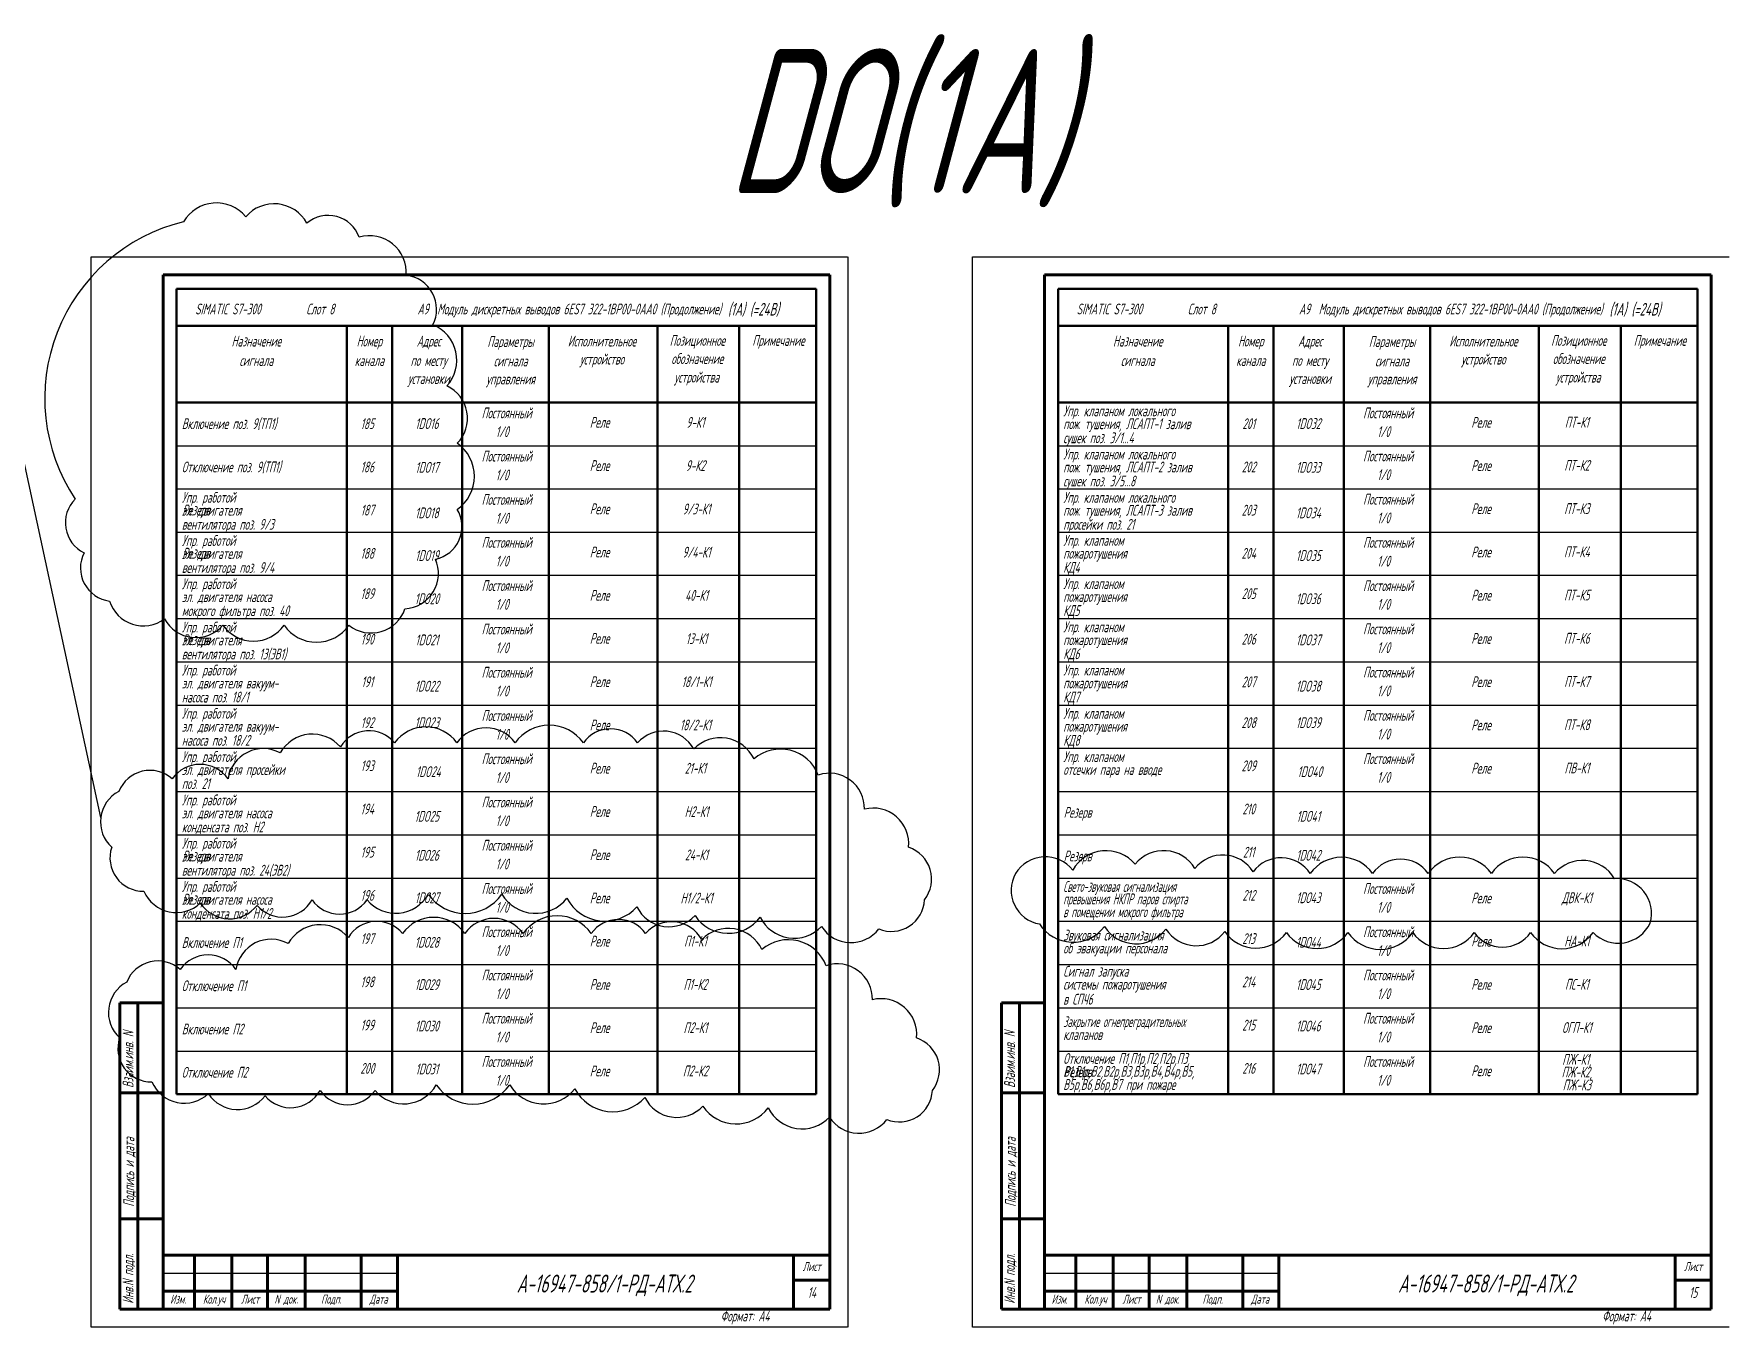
# Model space of a CAD drawing. Header units: millimetres. Extents: x -680 to 9204, y -4430 to 7779.
# Drawn here: x 3919.4 to 4390, y 2890.6 to 3249.4 of the extents above; entities that cross this region are included whole.
import ezdxf
from ezdxf.enums import TextEntityAlignment as Align

# ---------------------------------------------------------------- set-up
doc = ezdxf.new("R2010")
doc.units = ezdxf.units.MM
doc.layers.get('Defpoints').update_dxf_attribs({"color": 33})
for name, color, linetype, lineweight in [('Выноска', 137, 'Continuous', 20), ('Обводка', 6, 'Continuous', 25), ('Текст_КИП', 2, 'Continuous', 25)]:
    doc.layers.add(name, color=color, linetype=linetype, lineweight=lineweight)
doc.styles.add('Simplex', font='simplex.shx', dxfattribs={"width": 0.7, "oblique": 15})

msp = doc.modelspace()

# ---------------------------------------------------------------- linework, layer by layer
at = {"lineweight": 60}
for p, q in [((3955.318, 2895.566), (3955.318, 3182.566)), ((3955.318, 3182.566), (4140.318, 3182.566)), ((4140.318, 3182.566), (4140.318, 2895.566)), ((4199.987, 2895.566), (4199.987, 3182.566)), ((4199.987, 3182.566), (4384.987, 3182.566)), ((4384.987, 3182.566), (4384.987, 2895.566)), ((3943.318, 2895.566), (3943.318, 2980.566)), ((3955.318, 2980.566), (3943.318, 2980.566)), ((3948.318, 2895.566), (3948.318, 2980.566)), ((4187.987, 2895.566), (4187.987, 2980.566)), ((4199.987, 2980.566), (4187.987, 2980.566)), ((4192.987, 2895.566), (4192.987, 2980.566)), ((3955.318, 2955.566), (3943.318, 2955.566)), ((4199.987, 2955.566), (4187.987, 2955.566)), ((3955.318, 2920.566), (3943.318, 2920.566)), ((4199.987, 2920.566), (4187.987, 2920.566)), ((4140.318, 2910.566), (3955.318, 2910.566)), ((3963.993, 2910.566), (3963.993, 2895.566)), ((3974.353, 2910.566), (3974.353, 2895.566)), ((3984.302, 2910.566), (3984.302, 2895.566)), ((3994.754, 2910.566), (3994.754, 2895.566)), ((4010.318, 2910.566), (4010.318, 2895.566)), ((4020.318, 2910.566), (4020.318, 2895.566)), ((4130.318, 2910.566), (4130.318, 2895.566)), ((4384.987, 2910.566), (4199.987, 2910.566)), ((4208.661, 2910.566), (4208.661, 2895.566)), ((4219.022, 2910.566), (4219.022, 2895.566)), ((4228.97, 2910.566), (4228.97, 2895.566)), ((4239.423, 2910.566), (4239.423, 2895.566)), ((4254.987, 2910.566), (4254.987, 2895.566)), ((4264.987, 2910.566), (4264.987, 2895.566)), ((4374.987, 2910.566), (4374.987, 2895.566)), ((4130.318, 2903.566), (4140.318, 2903.566)), ((4374.987, 2903.566), (4384.987, 2903.566)), ((3955.318, 2900.566), (4020.318, 2900.566)), ((4199.987, 2900.566), (4264.987, 2900.566)), ((3955.318, 2895.566), (3943.318, 2895.566)), ((4140.318, 2895.566), (3955.318, 2895.566)), ((4199.987, 2895.566), (4187.987, 2895.566)), ((4384.987, 2895.566), (4199.987, 2895.566))]:
    msp.add_line(p, q, dxfattribs=at)
at = {"layer": 'Defpoints', "color": 2}
msp.add_line((3937.992, 3031.964), (3895.294, 3229.813), dxfattribs=at)
at = {"layer": 'Defpoints'}
for p, q in [((3935.305, 3187.566), (4145.305, 3187.566)), ((3935.305, 2890.566), (3935.305, 3187.566)), ((4145.318, 3187.566), (4145.318, 2890.566)), ((4179.974, 3187.566), (4389.974, 3187.566)), ((4179.974, 2890.566), (4179.974, 3187.566)), ((4145.305, 2890.566), (3935.305, 2890.566)), ((4389.974, 2890.566), (4179.974, 2890.566))]:
    msp.add_line(p, q, dxfattribs=at)
at = {"layer": 'Defpoints', "color": 1}
msp.add_lwpolyline([(3978.259, 3198.666, 0.5205671), (3960.944, 3197.253, 0.5205671), (3960.944, 3197.253, 0.5205671), (3930.907, 3120.269, 0.5205671), (3930.907, 3120.269, 0.5205671), (3933.38, 3105.437, 0.5205671), (3933.38, 3105.437, 0.5205671), (3940.448, 3092.018, 0.5205671), (3940.448, 3092.018, 0.5205671), (3955.643, 3087.074, 0.5205671), (3955.643, 3087.074, 0.5205671), (3971.899, 3085.309, 0.5205671), (3971.899, 3085.309, 0.5205671), (3988.861, 3085.309, 0.5205671), (3988.861, 3085.309, 0.5205671), (4006.883, 3085.309, 0.5205671), (4006.883, 3085.309, 0.5205671), (4022.432, 3089.899, 0.5205671), (4022.432, 3089.899, 0.5205671), (4030.913, 3103.672, 0.5205671), (4030.913, 3103.672, 0.5205671), (4036.92, 3117.444, 0.5205671), (4036.92, 3117.444, 0.5205671), (4036.92, 3135.807, 0.5205671), (4036.92, 3135.807, 0.5205671), (4034.093, 3151.698, 0.5205671), (4034.093, 3151.698, 0.5205671), (4030.206, 3168.649, 0.5205671), (4030.206, 3168.649, 0.5205671), (4022.785, 3182.421, 0.5205671), (4022.785, 3182.421, 0.5205671), (4009.71, 3193.015, 0.5205671), (4009.71, 3193.015, 0.5205671), (3995.222, 3196.9, 0.5205671), (3995.222, 3196.9, 0.5205671)], format="xyb", close=True, dxfattribs=at)
at = {"layer": 'Defpoints', "color": 2}
for points in [[(3973.314, 3042.677, 0.5205671), (3957.83, 3042.677, 0.5205671), (3957.83, 3042.677, 0.5205671), (3943, 3039.19, 0.5205671), (3943, 3039.19, 0.5205671), (3941.038, 3023.717, 0.5205671), (3941.038, 3023.717, 0.5205671), (3949.979, 3011.513, 0.5205671), (3949.979, 3011.513, 0.5205671), (3965.681, 3008.244, 0.5205671), (3965.681, 3008.244, 0.5205671), (3981.383, 3007.59, 0.5205671), (3981.383, 3007.59, 0.5205671), (3996.649, 3009.115, 0.5205671), (3996.649, 3009.115, 0.5205671), (4011.914, 3009.115, 0.5205671), (4011.914, 3009.115, 0.5205671), (4028.925, 3010.641, 0.5205671), (4028.925, 3010.641, 0.5205671), (4049.295, 3010.65, 0.5205671), (4049.295, 3010.65, 0.5205671), (4067.396, 3009.56, 0.5205671), (4067.396, 3009.56, 0.5205671), (4086.805, 3007.163, 0.5205671), (4086.805, 3007.163, 0.5205671), (4102.943, 3004.765, 0.5205671), (4102.943, 3004.765, 0.5205671), (4121.044, 3004.33, 0.5205671), (4121.044, 3004.33, 0.5205671), (4138.054, 3001.714, 0.5205671), (4138.054, 3001.714, 0.5205671), (4153.974, 3001.061, 0.5205671), (4153.974, 3001.061, 0.5205671), (4166.623, 3009.124, 0.5205671), (4166.623, 3009.124, 0.5205671), (4162.229, 3023.696, 0.5205671), (4162.229, 3023.696, 0.5205671), (4149.969, 3034.277, 0.5205671), (4149.969, 3034.277, 0.5205671), (4137.153, 3043.744, 0.5205671), (4137.153, 3043.744, 0.5205671), (4119.32, 3048.199, 0.5205671), (4119.32, 3048.199, 0.5205671), (4102.602, 3050.983, 0.5205671), (4102.602, 3050.983, 0.5205671), (4086.999, 3052.654, 0.5205671), (4086.999, 3052.654, 0.5205671), (4071.953, 3052.654, 0.5205671), (4071.953, 3052.654, 0.5205671), (4053.006, 3052.654, 0.5205671), (4053.006, 3052.654, 0.5205671), (4036.846, 3052.654, 0.5205671), (4036.846, 3052.654, 0.5205671), (4019.571, 3052.654, 0.5205671), (4019.571, 3052.654, 0.5205671), (4004.525, 3051.54, 0.5205671), (4004.525, 3051.54, 0.5205671), (3987.807, 3049.869, 0.5205671), (3987.807, 3049.869, 0.5205671)], [(4207.803, 3017.358, 0.5205671), (4191.916, 3016.411, 0.5205671), (4191.916, 3016.411, 0.5205671), (4198.555, 3002.43, 0.5205671), (4198.555, 3002.43, 0.5205671), (4216.575, 3001.72, 0.5205671), (4216.575, 3001.72, 0.5205671), (4233.648, 3001.009, 0.5205671), (4233.648, 3001.009, 0.5205671), (4250.008, 3000.298, 0.5205671), (4250.008, 3000.298, 0.5205671), (4267.08, 3000.061, 0.5205671), (4267.08, 3000.061, 0.5205671), (4284.152, 3000.061, 0.5205671), (4284.152, 3000.061, 0.5205671), (4302.172, 3000.061, 0.5205671), (4302.172, 3000.061, 0.5205671), (4319.245, 3000.061, 0.5205671), (4319.245, 3000.061, 0.5205671), (4334.894, 3000.061, 0.5205671), (4334.894, 3000.061, 0.5205671), (4352.203, 3000.061, 0.5205671), (4352.203, 3000.061, 0.5205671), (4368.089, 3002.667, 0.5205671), (4368.089, 3002.667, 0.5205671), (4358.131, 3014.989, 0.5205671), (4358.131, 3014.989, 0.5205671), (4341.533, 3016.411, 0.5205671), (4341.533, 3016.411, 0.5205671), (4323.987, 3016.411, 0.5205671), (4323.987, 3016.411, 0.5205671), (4306.441, 3016.411, 0.5205671), (4306.441, 3016.411, 0.5205671), (4291.028, 3016.411, 0.5205671), (4291.028, 3016.411, 0.5205671), (4273.719, 3016.411, 0.5205671), (4273.719, 3016.411, 0.5205671), (4257.833, 3016.885, 0.5205671), (4257.833, 3016.885, 0.5205671), (4241.709, 3017.832, 0.5205671), (4241.709, 3017.832, 0.5205671), (4225.111, 3019.017, 0.5205671), (4225.111, 3019.017, 0.5205671)], [(3975.519, 2989.783, 0.5205671), (3960.035, 2989.783, 0.5205671), (3960.035, 2989.783, 0.5205671), (3945.205, 2986.296, 0.5205671), (3945.205, 2986.296, 0.5205671), (3943.242, 2970.823, 0.5205671), (3943.242, 2970.823, 0.5205671), (3952.184, 2958.619, 0.5205671), (3952.184, 2958.619, 0.5205671), (3967.886, 2955.35, 0.5205671), (3967.886, 2955.35, 0.5205671), (3983.588, 2954.696, 0.5205671), (3983.588, 2954.696, 0.5205671), (3998.853, 2956.222, 0.5205671), (3998.853, 2956.222, 0.5205671), (4014.119, 2956.222, 0.5205671), (4014.119, 2956.222, 0.5205671), (4031.129, 2957.747, 0.5205671), (4031.129, 2957.747, 0.5205671), (4051.5, 2957.756, 0.5205671), (4051.5, 2957.756, 0.5205671), (4069.6, 2956.666, 0.5205671), (4069.6, 2956.666, 0.5205671), (4089.01, 2954.269, 0.5205671), (4089.01, 2954.269, 0.5205671), (4105.148, 2951.872, 0.5205671), (4105.148, 2951.872, 0.5205671), (4123.249, 2951.436, 0.5205671), (4123.249, 2951.436, 0.5205671), (4140.259, 2948.821, 0.5205671), (4140.259, 2948.821, 0.5205671), (4156.179, 2948.167, 0.5205671), (4156.179, 2948.167, 0.5205671), (4168.828, 2956.23, 0.5205671), (4168.828, 2956.23, 0.5205671), (4164.434, 2970.802, 0.5205671), (4164.434, 2970.802, 0.5205671), (4152.174, 2981.383, 0.5205671), (4152.174, 2981.383, 0.5205671), (4139.357, 2990.85, 0.5205671), (4139.357, 2990.85, 0.5205671), (4121.525, 2995.305, 0.5205671), (4121.525, 2995.305, 0.5205671), (4104.807, 2998.089, 0.5205671), (4104.807, 2998.089, 0.5205671), (4089.204, 2999.76, 0.5205671), (4089.204, 2999.76, 0.5205671), (4074.158, 2999.76, 0.5205671), (4074.158, 2999.76, 0.5205671), (4055.211, 2999.76, 0.5205671), (4055.211, 2999.76, 0.5205671), (4039.051, 2999.76, 0.5205671), (4039.051, 2999.76, 0.5205671), (4021.776, 2999.76, 0.5205671), (4021.776, 2999.76, 0.5205671), (4006.73, 2998.646, 0.5205671), (4006.73, 2998.646, 0.5205671), (3990.012, 2996.975, 0.5205671), (3990.012, 2996.975, 0.5205671)]]:
    msp.add_lwpolyline(points, format="xyb", close=True, dxfattribs=at)
at = {"layer": 'Выноска', "color": 1, "lineweight": 50}
for p, q in [((3959.058, 3178.627), (3959.058, 2955.191)), ((3959.058, 3178.627), (4136.579, 3178.627)), ((4136.579, 3178.627), (4136.579, 2955.191)), ((4203.727, 3178.627), (4203.727, 2955.191)), ((4203.727, 3178.627), (4381.248, 3178.627)), ((4381.248, 3178.627), (4381.248, 2955.191)), ((3959.058, 3168.361), (4136.579, 3168.361)), ((4006.268, 3168.361), (4006.268, 2955.191)), ((4018.887, 3168.361), (4018.887, 2955.191)), ((4038.34, 3168.361), (4038.34, 2955.191)), ((4062.337, 3168.361), (4062.337, 2955.191)), ((4092.536, 3168.361), (4092.536, 2955.191)), ((4115.22, 3168.361), (4115.22, 2955.191)), ((4203.727, 3168.361), (4381.248, 3168.361)), ((4250.937, 3168.361), (4250.937, 2955.191)), ((4263.555, 3168.361), (4263.555, 2955.191)), ((4283.008, 3168.361), (4283.008, 2955.191)), ((4307.005, 3168.361), (4307.005, 2955.191)), ((4337.205, 3168.361), (4337.205, 2955.191)), ((4359.889, 3168.361), (4359.889, 2955.191)), ((3959.058, 3147.117), (4136.579, 3147.117)), ((4203.727, 3147.117), (4381.248, 3147.117)), ((3959.058, 2955.191), (4136.579, 2955.191)), ((4203.727, 2955.191), (4381.248, 2955.191))]:
    msp.add_line(p, q, dxfattribs=at)
at = {"layer": 'Обводка', "linetype": 'Continuous'}
for p, q in [((3959.058, 3135.131), (4136.579, 3135.131)), ((4203.727, 3135.131), (4381.248, 3135.131)), ((3959.058, 3123.145), (4136.579, 3123.145)), ((4203.727, 3123.145), (4381.248, 3123.145)), ((3959.058, 3111.159), (4136.579, 3111.159)), ((4203.727, 3111.159), (4381.248, 3111.159)), ((3959.058, 3099.159), (4136.579, 3099.159)), ((4203.727, 3099.159), (4381.248, 3099.159)), ((3959.058, 3087.159), (4136.579, 3087.159)), ((4203.727, 3087.159), (4381.248, 3087.159)), ((3959.058, 3075.159), (4136.579, 3075.159)), ((4203.727, 3075.159), (4381.248, 3075.159)), ((3959.058, 3063.159), (4136.579, 3063.159)), ((3988.372, 3063.159), (4062.337, 3063.159)), ((4203.727, 3063.159), (4381.248, 3063.159)), ((4233.04, 3063.159), (4307.005, 3063.159)), ((3959.058, 3051.159), (4136.579, 3051.159)), ((4203.727, 3051.159), (4381.248, 3051.159)), ((3959.058, 3039.159), (4136.579, 3039.159)), ((3988.372, 3039.159), (4062.337, 3039.159)), ((4203.727, 3039.159), (4381.248, 3039.159)), ((4233.04, 3039.159), (4307.005, 3039.159)), ((3959.058, 3027.159), (4136.579, 3027.159)), ((4203.727, 3027.159), (4381.248, 3027.159)), ((3959.058, 3015.159), (4136.579, 3015.159)), ((4203.727, 3015.159), (4381.248, 3015.159)), ((3959.058, 3003.159), (4136.579, 3003.159)), ((4203.727, 3003.159), (4381.248, 3003.159)), ((3959.058, 2991.159), (4136.579, 2991.159)), ((3988.372, 2991.159), (4062.337, 2991.159)), ((4203.727, 2991.159), (4381.248, 2991.159)), ((4233.04, 2991.159), (4307.005, 2991.159)), ((3959.058, 2979.159), (4136.579, 2979.159)), ((4203.727, 2979.159), (4381.248, 2979.159)), ((3959.058, 2967.159), (4136.579, 2967.159)), ((4203.727, 2967.159), (4381.248, 2967.159))]:
    msp.add_line(p, q, dxfattribs=at)
at = {"layer": 'Обводка', "color": 155}
for p, q in [((3955.318, 2905.566), (4020.318, 2905.566)), ((4199.987, 2905.566), (4264.987, 2905.566))]:
    msp.add_line(p, q, dxfattribs=at)

# ---------------------------------------------------------------- texts
at = {"layer": 'Defpoints', "lineweight": -3, "style": 'Simplex', "oblique": 15, "width": 0.6}
for p in [(4119.155, 3171.245), (4363.824, 3171.245)]:
    msp.add_text('(1A) (=24В)', height=3.5, dxfattribs=at).set_placement(p, align=Align.CENTER)
at = {"layer": 'Defpoints', "style": 'Simplex', "oblique": 15, "width": 0.6}
for s, p in [('Упр. работой', (3960.489, 3119.298)), ('эл. двигателя', (3960.489, 3115.715)), ('Упр. работой', (3960.489, 3107.312)), ('вентилятора поз. 9/3', (3960.489, 3111.818)), ('эл. двигателя', (3960.489, 3103.729)), ('вентилятора поз. 9/4', (3960.489, 3099.832)), ('Упр. работой', (3960.489, 3083.312)), ('эл. двигателя', (3960.489, 3079.729)), ('вентилятора поз. 13(ЭВ1)', (3960.489, 3075.832)), ('Упр. работой', (3960.489, 3023.326)), ('эл. двигателя', (3960.489, 3019.742)), ('вентилятора поз. 24(ЭВ2)', (3960.489, 3015.845)), ('Упр. работой', (3960.489, 3011.326)), ('эл. двигателя насоса', (3960.489, 3007.742)), ('конденсата поз. Н1/2', (3960.489, 3003.845)), ('Отключение П1,П1р,П2,П2р,П3,', (4205.157, 2963.599)), ('В1,В1р,В2,В2р,В3,В3р,В4,В4р,В5,', (4205.157, 2960.016)), ('В5р,В6,В6р,В7 при пожаре', (4205.157, 2956.384))]:
    msp.add_text(s, height=3, dxfattribs=at).set_placement(p)
for s, p in [('Постоянный', (4050.663, 3118.709)), ('1/0', (4049.399, 3113.504)), ('Реле', (4076.452, 3116.105)), ('9/3-К1', (4103.354, 3116.077)), ('Постоянный', (4050.663, 3106.796)), ('Реле', (4076.452, 3104.118)), ('9/4-К1', (4103.354, 3104.091)), ('1/0', (4049.399, 3101.591)), ('Постоянный', (4050.663, 3082.75)), ('Реле', (4076.452, 3080.16)), ('13-К1', (4103.354, 3080.091)), ('1/0', (4049.399, 3077.545)), ('Реле', (4076.452, 3020.146)), ('24-К1', (4103.354, 3020.105)), ('Реле', (4076.452, 3008.146)), ('Н1/2-К1', (4103.354, 3008.105)), ('Постоянный', (4295.332, 2962.75)), ('ПЖ-К1,', (4347.71, 2963.34)), ('1/0', (4294.067, 2957.545)), ('Реле', (4321.121, 2960.178)), ('ПЖ-К2,', (4347.71, 2959.82)), ('ПЖ-К3', (4347.71, 2956.246))]:
    msp.add_text(s, height=3, dxfattribs=at).set_placement(p, align=Align.CENTER)
at = {"layer": 'Текст_КИП', "color": 3, "style": 'Simplex', "oblique": 15, "width": 0.6}
for s, height, p in [('DО(1А)', 40, (4159.472, 3205.204)), ('SIMATIC S7-300', 3, (3973.304, 3171.558)), ('Слот 8', 3, (3998.941, 3171.558)), ('А9  Модуль дискретных выводов 6ES7 322-1BP00-0АА0 (Продолжение)', 3, (4068.051, 3171.558)), ('SIMATIC S7-300', 3, (4217.973, 3171.558)), ('Слот 8', 3, (4243.609, 3171.558)), ('А9  Модуль дискретных выводов 6ES7 322-1BP00-0АА0 (Продолжение)', 3, (4312.719, 3171.558)), ('Назначение', 3, (3981.161, 3162.647)), ('Номер', 3, (4012.539, 3162.647)), ('Адрес', 3, (4029.007, 3162.647)), ('Параметры', 3, (4051.756, 3162.533)), ('Исполнительное', 3, (4077.105, 3162.647)), ('Позиционное', 3, (4103.57, 3162.833)), ('Примечание', 3, (4126.089, 3162.833)), ('Назначение', 3, (4225.829, 3162.647)), ('Номер', 3, (4257.207, 3162.647)), ('Адрес', 3, (4273.675, 3162.647)), ('Параметры', 3, (4296.424, 3162.533)), ('Исполнительное', 3, (4321.774, 3162.647)), ('Позиционное', 3, (4348.239, 3162.833)), ('Примечание', 3, (4370.758, 3162.833)), ('сигнала', 3, (3981.161, 3157.266)), ('канала', 3, (4012.539, 3157.266)), ('по месту', 3, (4029.007, 3157.266)), ('сигнала', 3, (4051.756, 3157.153)), ('устройство', 3, (4077.105, 3157.647)), ('обозначение', 3, (4103.57, 3157.791)), ('сигнала', 3, (4225.829, 3157.266)), ('канала', 3, (4257.207, 3157.266)), ('по месту', 3, (4273.675, 3157.266)), ('сигнала', 3, (4296.424, 3157.153)), ('устройство', 3, (4321.774, 3157.647)), ('обозначение', 3, (4348.239, 3157.791)), ('установки', 3, (4029.007, 3152.266)), ('управления', 3, (4051.756, 3152.153)), ('устройства', 3, (4103.415, 3152.647)), ('установки', 3, (4273.675, 3152.266)), ('управления', 3, (4296.424, 3152.153)), ('устройства', 3, (4348.083, 3152.647)), ('Постоянный', 3, (4050.663, 3142.723)), ('Постоянный', 3, (4295.332, 3142.741)), ('Постоянный', 3, (4295.332, 3142.723)), ('185', 3, (4011.954, 3139.72)), ('1/0', 3, (4049.399, 3137.517)), ('9-К1', 3, (4103.042, 3140.114)), ('201', 3, (4256.623, 3139.72)), ('1/0', 3, (4294.067, 3137.536)), ('ПТ-К1', 3, (4347.71, 3140.146)), ('Постоянный', 3, (4295.332, 3130.768)), ('186', 3, (4011.954, 3127.733)), ('Постоянный', 3, (4050.663, 3130.723)), ('9-К2', 3, (4103.042, 3128.114)), ('202', 3, (4256.623, 3127.733)), ('ПТ-К2', 3, (4347.71, 3128.16)), ('1/0', 3, (4049.399, 3125.517)), ('1/0', 3, (4294.067, 3125.563)), ('Постоянный', 3, (4295.332, 3118.782)), ('187', 3, (4011.954, 3115.747)), ('203', 3, (4256.623, 3115.747)), ('1/0', 3, (4294.067, 3113.577)), ('ПТ-К3', 3, (4347.71, 3116.174)), ('188', 3, (4011.954, 3103.761)), ('204', 3, (4256.623, 3103.761)), ('Постоянный', 3, (4295.332, 3106.796)), ('ПТ-К4', 3, (4347.71, 3104.187)), ('1/0', 3, (4294.067, 3101.591)), ('Постоянный', 3, (4050.663, 3094.81)), ('Постоянный', 3, (4295.332, 3094.796)), ('189', 3, (4011.954, 3092.586)), ('1/0', 3, (4049.399, 3089.605)), ('40-К1', 3, (4103.354, 3092.091)), ('205', 3, (4256.623, 3092.586)), ('1/0', 3, (4294.067, 3089.591)), ('ПТ-К5', 3, (4347.71, 3092.187)), ('190', 3, (4011.954, 3079.946)), ('206', 3, (4256.623, 3079.946)), ('Постоянный', 3, (4295.332, 3082.796)), ('ПТ-К6', 3, (4347.71, 3080.187)), ('1/0', 3, (4294.067, 3077.591)), ('Постоянный', 3, (4050.663, 3070.75)), ('Постоянный', 3, (4295.332, 3070.796)), ('191', 3, (4011.954, 3068.109)), ('1/0', 3, (4049.399, 3065.545)), ('18/1-К1', 3, (4103.354, 3068.132)), ('207', 3, (4256.623, 3068.109)), ('1/0', 3, (4294.067, 3065.591)), ('ПТ-К7', 3, (4347.71, 3068.187)), ('192', 3, (4011.954, 3056.803)), ('Постоянный', 3, (4050.663, 3058.75)), ('18/2-К1', 3, (4103.042, 3056.142)), ('208', 3, (4256.623, 3056.803)), ('Постоянный', 3, (4295.332, 3058.796)), ('ПТ-К8', 3, (4347.71, 3056.187)), ('1/0', 3, (4049.399, 3053.545)), ('1/0', 3, (4294.067, 3053.591)), ('Постоянный', 3, (4050.663, 3046.75)), ('Постоянный', 3, (4295.332, 3046.796)), ('193', 3, (4011.954, 3044.817)), ('1/0', 3, (4049.399, 3041.545)), ('21-К1', 3, (4103.042, 3044.142)), ('209', 3, (4256.623, 3044.817)), ('1/0', 3, (4294.067, 3041.591)), ('ПВ-К1', 3, (4347.71, 3044.187)), ('194', 3, (4011.954, 3032.831)), ('Постоянный', 3, (4050.663, 3034.75)), ('Н2-К1', 3, (4103.354, 3032.105)), ('210', 3, (4256.623, 3032.831)), ('1/0', 3, (4049.399, 3029.545)), ('Постоянный', 3, (4050.663, 3022.75)), ('195', 3, (4011.954, 3020.845)), ('211', 3, (4256.623, 3020.845)), ('1/0', 3, (4049.399, 3017.545)), ('196', 3, (4011.954, 3008.859)), ('Постоянный', 3, (4050.663, 3010.75)), ('212', 3, (4256.623, 3008.859)), ('Постоянный', 3, (4295.332, 3010.75)), ('1/0', 3, (4049.399, 3005.545)), ('1/0', 3, (4294.067, 3005.545)), ('ДВК-К1', 3, (4347.71, 3008.187)), ('197', 3, (4011.954, 2996.859)), ('Постоянный', 3, (4050.663, 2998.75)), ('П1-К1', 3, (4103.042, 2996.142)), ('213', 3, (4256.623, 2996.859)), ('Постоянный', 3, (4295.332, 2998.75)), ('HA-К1', 3, (4347.71, 2996.187)), ('1/0', 3, (4049.399, 2993.545)), ('1/0', 3, (4294.067, 2993.545)), ('Постоянный', 3, (4050.663, 2986.75)), ('Постоянный', 3, (4295.332, 2986.75)), ('198', 3, (4011.954, 2984.859)), ('1/0', 3, (4049.399, 2981.545)), ('П1-К2', 3, (4103.042, 2984.142)), ('214', 3, (4256.623, 2984.859)), ('1/0', 3, (4294.067, 2981.545)), ('ПС-К1', 3, (4347.71, 2984.187)), ('199', 3, (4011.954, 2972.859)), ('Постоянный', 3, (4050.663, 2974.75)), ('П2-К1', 3, (4103.042, 2972.142)), ('215', 3, (4256.623, 2972.859)), ('Постоянный', 3, (4295.332, 2974.75)), ('ОГП-К1', 3, (4347.71, 2972.187)), ('1/0', 3, (4049.399, 2969.545)), ('1/0', 3, (4294.067, 2969.545)), ('Постоянный', 3, (4050.663, 2962.75)), ('200', 3, (4011.954, 2960.859)), ('1/0', 3, (4049.399, 2957.545)), ('П2-К2', 3, (4103.042, 2960.142)), ('216', 3, (4256.623, 2960.859)), ('Лист', 2.5, (4135.341, 2906.138)), ('Лист', 2.5, (4380.009, 2906.138)), ('Изм.', 2.5, (3959.461, 2897.07)), ('Кол.уч', 2.5, (3969.461, 2897.07)), ('Лист', 2.5, (3979.461, 2897.07)), ('N док.', 2.5, (3989.461, 2897.07)), ('Подп.', 2.5, (4001.961, 2897.07)), ('Дата', 2.5, (4015.113, 2897.07)), ('14', 3, (4135.341, 2898.667)), ('Изм.', 2.5, (4204.129, 2897.07)), ('Кол.уч', 2.5, (4214.129, 2897.07)), ('Лист', 2.5, (4224.129, 2897.07)), ('N док.', 2.5, (4234.129, 2897.07)), ('Подп.', 2.5, (4246.629, 2897.07)), ('Дата', 2.5, (4259.781, 2897.07)), ('15', 3, (4380.009, 2898.667)), ('Формат: А4', 3, (4116.833, 2892.146)), ('Формат: А4', 3, (4361.501, 2892.146))]:
    msp.add_text(s, height=height, dxfattribs=at).set_placement(p, align=Align.CENTER)
at = {"layer": 'Текст_КИП', "color": 3, "style": 'Simplex', "oblique": 15}
for s, width, p in [('Упр. клапаном локального', 0.6, (4205.157, 3143.298)), ('пож. тушения, ЛСАПТ-1 залив', 0.6, (4205.157, 3139.715)), ('сушек поз. 3/1...4', 0.6, (4205.157, 3135.818)), ('Упр. клапаном локального', 0.6, (4205.157, 3131.298)), ('пож. тушения, ЛСАПТ-2 залив', 0.6, (4205.157, 3127.715)), ('сушек поз. 3/5...8', 0.6, (4205.157, 3123.818)), ('Упр. клапаном локального', 0.6, (4205.157, 3119.298)), ('пож. тушения, ЛСАПТ-3 залив', 0.6, (4205.157, 3115.715)), ('Упр. клапаном', 0.6, (4205.157, 3107.367)), ('просейки поз. 21', 0.6, (4205.157, 3111.818)), ('пожаротушения', 0.6, (4205.157, 3103.784)), ('КД4', 0.6, (4205.157, 3099.887)), ('Упр. работой', 0.6, (3960.489, 3095.312)), ('Упр. клапаном', 0.6, (4205.157, 3095.367)), ('эл. двигателя насоса', 0.6, (3960.489, 3091.729)), ('пожаротушения', 0.6, (4205.157, 3091.784)), ('мокрого фильтра поз. 40', 0.6, (3960.489, 3087.832)), ('КД5', 0.6, (4205.157, 3087.887)), ('Упр. клапаном', 0.6, (4205.157, 3083.367)), ('пожаротушения', 0.6, (4205.157, 3079.784)), ('КД6', 0.6, (4205.157, 3075.887)), ('Упр. работой', 0.6, (3960.489, 3071.353)), ('Упр. клапаном', 0.6, (4205.157, 3071.367)), ('эл. двигателя вакуум-', 0.6, (3960.489, 3067.77)), ('пожаротушения', 0.6, (4205.157, 3067.784)), ('насоса поз. 18/1', 0.6, (3960.489, 3063.873)), ('КД7', 0.6, (4205.157, 3063.887)), ('Упр. работой', 0.6, (3960.489, 3059.353)), ('Упр. клапаном', 0.6, (4205.157, 3059.367)), ('эл. двигателя вакуум-', 0.6, (3960.489, 3055.77)), ('насоса поз. 18/2', 0.6, (3960.489, 3051.873)), ('пожаротушения', 0.6, (4205.157, 3055.784)), ('КД8', 0.6, (4205.157, 3051.887)), ('Упр. работой', 0.6, (3960.489, 3047.353)), ('Упр. клапаном', 0.6, (4205.157, 3047.367)), ('эл. двигателя просейки', 0.6, (3960.489, 3043.77)), ('отсечки пара на вводе', 0.6, (4205.157, 3043.784)), ('поз. 21', 0.6, (3960.489, 3039.873)), ('Звуковая сигнализация', 0.6, (4205.157, 2997.823)), ('об эвакуации персонала', 0.6, (4205.157, 2994.239)), ('Сигнал запуска', 0.6, (4205.157, 2987.798)), ('системы пожаротушения', 0.6, (4205.157, 2984.214)), ('в СПЧ6', 0.6, (4205.157, 2980.045)), ('Закрытие огнепреградительных', 0.5, (4205.157, 2973.823)), ('клапанов', 0.6, (4205.157, 2970.239))]:
    msp.add_text(s, height=3, dxfattribs=dict(at, width=width)).set_placement(p)
at = {"layer": 'Текст_КИП', "color": 7, "style": 'Simplex', "oblique": 15, "width": 0.6}
for s, p in [('Включение поз. 9(ТП1)', (3960.489, 3139.742)), ('Отключение поз. 9(ТП1)', (3960.489, 3127.742)), ('Включение П1', (3960.489, 2995.77)), ('Отключение П1', (3960.489, 2983.77)), ('Включение П2', (3960.489, 2971.77)), ('Отключение П2', (3960.489, 2959.77))]:
    msp.add_text(s, height=3, dxfattribs=at).set_placement(p)
at = {"layer": 'Текст_КИП', "style": 'Simplex', "oblique": 15, "width": 0.6}
for s, p in [('1DO16', (4028.501, 3139.772)), ('Реле', (4076.452, 3140.118)), ('1DO32', (4273.17, 3139.772)), ('Реле', (4321.121, 3140.105)), ('1DO17', (4028.501, 3127.61)), ('Реле', (4076.452, 3128.118)), ('1DO33', (4273.17, 3127.61)), ('Реле', (4321.121, 3128.118)), ('1DO18', (4028.501, 3114.987)), ('1DO34', (4273.17, 3114.987)), ('Реле', (4321.121, 3116.132)), ('1DO19', (4028.501, 3103.151)), ('1DO35', (4273.17, 3103.151)), ('Реле', (4321.121, 3104.146)), ('1DO20', (4028.501, 3091.151)), ('Реле', (4076.452, 3092.118)), ('1DO36', (4273.17, 3091.151)), ('Реле', (4321.121, 3092.146)), ('1DO21', (4028.501, 3079.748)), ('1DO37', (4273.17, 3079.748)), ('Реле', (4321.121, 3080.146)), ('1DO22', (4028.501, 3066.907)), ('Реле', (4076.452, 3068.16)), ('1DO38', (4273.17, 3066.907)), ('Реле', (4321.121, 3068.146)), ('1DO23', (4028.501, 3056.793)), ('Реле', (4076.452, 3056.132)), ('1DO39', (4273.17, 3056.793)), ('Реле', (4321.121, 3056.146)), ('1DO24', (4028.904, 3043.187)), ('Реле', (4076.452, 3044.146)), ('1DO40', (4273.573, 3043.187)), ('Реле', (4321.121, 3044.146)), ('Реле', (4076.452, 3032.146)), ('1DO25', (4028.501, 3030.795)), ('1DO41', (4273.17, 3030.795)), ('1DО26', (4028.501, 3019.99)), ('1DО42', (4273.17, 3019.99)), ('1DО27', (4028.501, 3008.185)), ('1DО43', (4273.17, 3008.185)), ('Реле', (4321.121, 3008.146)), ('1DО28', (4028.501, 2995.844)), ('Реле', (4076.452, 2996.146)), ('1DО44', (4273.17, 2995.844)), ('Реле', (4321.121, 2996.146)), ('1DО29', (4028.501, 2984.105)), ('Реле', (4076.452, 2984.146)), ('1DО45', (4273.17, 2984.105)), ('Реле', (4321.121, 2984.146)), ('1DО30', (4028.501, 2972.588)), ('Реле', (4076.452, 2972.146)), ('1DО46', (4273.17, 2972.588)), ('Реле', (4321.121, 2972.146)), ('1DО31', (4028.501, 2960.682)), ('Реле', (4076.452, 2960.146)), ('1DО47', (4273.17, 2960.682))]:
    msp.add_text(s, height=3, dxfattribs=at).set_placement(p, align=Align.CENTER)
at = {"layer": 'Текст_КИП', "style": 'Simplex', "oblique": 15}
for s, height, width, p in [('Резерв', 3, 0.6, (3960.605, 3115.793)), ('Резерв', 3, 0.6, (3960.605, 3103.793)), ('Резерв', 3, 0.6, (3960.605, 3079.793)), ('Резерв', 3, 0.6, (4205.274, 3031.888)), ('Резерв', 3, 0.6, (3960.605, 3019.793)), ('Резерв', 3, 0.6, (4205.274, 3019.793)), ('Свето-звуковая сигнализация', 3, 0.5, (4205.157, 3011.319)), ('Резерв', 3, 0.6, (3960.605, 3007.793)), ('превышения НКПР паров спирта', 3, 0.5, (4205.157, 3007.878)), ('в помещении мокрого фильтра', 3, 0.5, (4205.157, 3004.295)), ('Резерв', 3, 0.6, (4205.274, 2959.901)), ('А-16947-858/1-РД-АТХ.2', 5, 0.6, (4053.439, 2900.146)), ('А-16947-858/1-РД-АТХ.2', 5, 0.6, (4298.108, 2900.146))]:
    msp.add_text(s, height=height, dxfattribs=dict(at, width=width)).set_placement(p)
at = {"layer": 'Текст_КИП', "color": 2, "style": 'Simplex', "oblique": 15, "width": 0.6}
for s, p in [('Упр. работой', (3960.489, 3035.326)), ('эл. двигателя насоса', (3960.489, 3031.742)), ('конденсата поз. Н2', (3960.489, 3027.845))]:
    msp.add_text(s, height=3, dxfattribs=at).set_placement(p)
at = {"layer": 'Текст_КИП', "style": 'Simplex', "oblique": 15, "width": 0.6}
for s, p in [('Взаим.инв. N', (3947.081, 2956.933)), ('Взаим.инв. N', (4191.75, 2956.933)), ('Подпись и дата', (3947.291, 2923.938)), ('Подпись и дата', (4191.96, 2923.938)), ('Инв.N подл.', (3947.081, 2897.037)), ('Инв.N подл.', (4191.75, 2897.037))]:
    msp.add_text(s, height=3, rotation=90, dxfattribs=at).set_placement(p)

doc.saveas('drawing.dxf')
